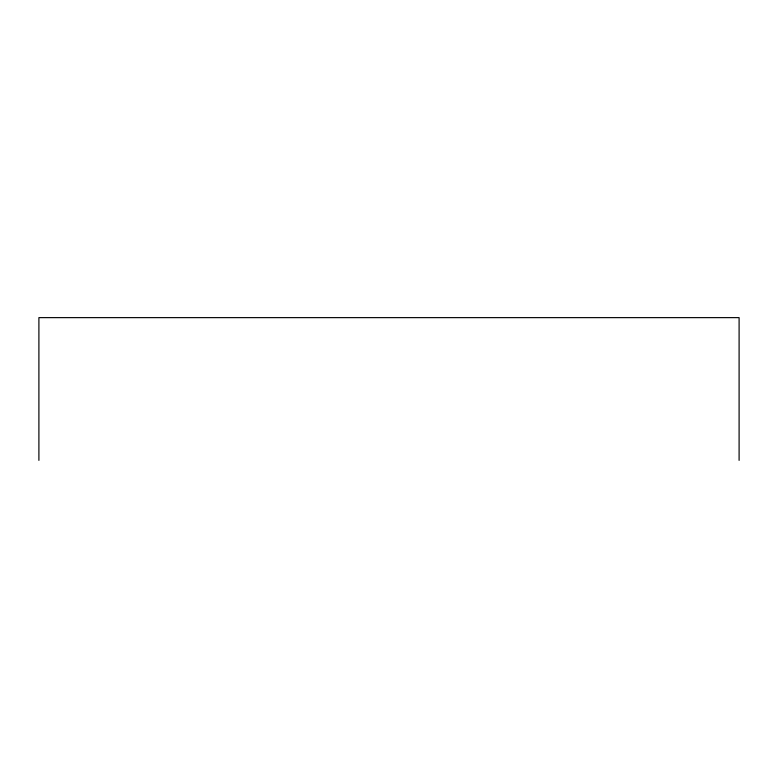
<?xml version="1.0" encoding="UTF-8"?>
<svg xmlns="http://www.w3.org/2000/svg" width="778" height="778" viewBox="0 0 778 778"><rect width="100%" height="100%" fill="white"/><g stroke="black" fill="none" stroke-linecap="round" stroke-linejoin="round"><path stroke-width="1.17" d="M739.1 460.372L739.1 317.628L38.9 317.628L38.9 460.372"/></g></svg>
